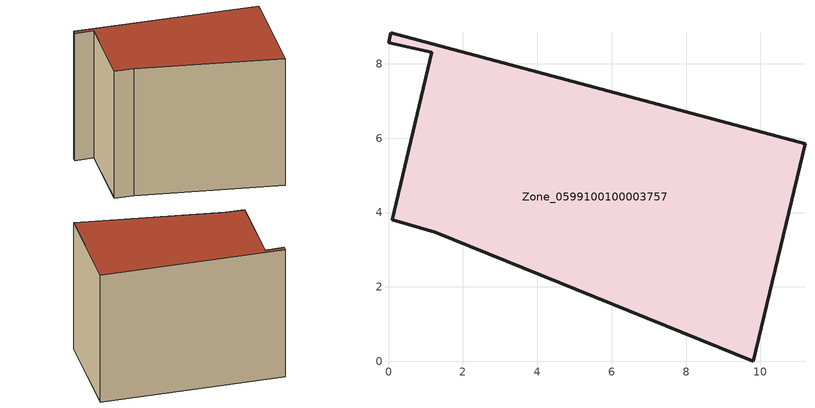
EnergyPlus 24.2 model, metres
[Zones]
Zone_0599100100003757
 floor ground (C_G): 0.1,3.81 1.16,8.3 0,8.57 0.06,8.84 11.2,5.84 9.8,0 1.26,3.47 z0
 wall outside (C_F): 1.16,8.3 0.1,3.81 1.26,3.47 9.8,0 11.2,5.84 0.06,8.84 0,8.57 1.16,8.3 z0:9.17
 roof outside (C_R): 9.8,0 11.2,5.84 0.06,8.84 0,8.57 1.16,8.3 0.1,3.81 1.26,3.47 z9.17
[BUILDING]
Pand.0599100100003757: North Axis=0; Terrain=City; Loads Convergence Tolerance Value=0.04; Temperature Convergence Tolerance Value=0.4; Solar Distribution=FullExterior; Maximum Number of Warmup Days=25; Minimum Number of Warmup Days=1
[Site:Location]
Rotterdam.The.Hague.AP_ZH_NLD Design_Conditions: Latitude=51.96; Longitude=4.45; Time Zone=1; Elevation=-4.5
[SITE:GROUNDTEMPERATURE:BUILDINGSURFACE]
18, 18, 18, 18, 18, 18, 18, 18, 18, 18, 18, 18
[MATERIAL] Thermal Absorptance=0.9; Solar Absorptance=0.7; Visible Absorptance=0.7
Name | Roughness | Thickness | Conductivity | Density | Specific Heat
G.TI.2015-2018 | MediumSmooth | 0.15 | 0.0428571 | 540 | 1210
F.TI.2015-2018 | Rough | 0.3 | 0.0666667 | 1920 | 840
R.TI.2015-2018 | MediumRough | 0.2 | 0.0333333 | 1500 | 1000
[CONSTRUCTION]
C_G: G.TI.2015-2018
C_F: F.TI.2015-2018
C_R: R.TI.2015-2018
[ZONE]
Zone_0599100100003757: Type=1; Multiplier=1; Ceiling Height=Autocalculate; Volume=Autocalculate; Floor Area=autocalculate; Part of Total Floor Area=Yes
[ZONEINFILTRATION:DESIGNFLOWRATE]
Infil_Zone_0599100100003757: Zone or ZoneList or Space or SpaceList=Zone_0599100100003757; Schedule=AlwaysOn; Design Flow Rate Calculation Method=Flow/Area; Flow Rate per Floor Area=0.0015; Constant Term Coefficient=1; Temperature Term Coefficient=0; Velocity Term Coefficient=0; Velocity Squared Term Coefficient=0
[HVACTEMPLATE:ZONE:IDEALLOADSAIRSYSTEM]
Zone_0599100100003757: Maximum Heating Supply Air Temperature=50; Minimum Cooling Supply Air Temperature=13; Maximum Heating Supply Air Humidity Ratio=0.0156; Minimum Cooling Supply Air Humidity Ratio=0.0077; Heating Limit=NoLimit; Cooling Limit=NoLimit; Dehumidification Control Type=ConstantSensibleHeatRatio; Cooling Sensible Heat Ratio=0.7; Dehumidification Setpoint=60; Humidification Control Type=None; Humidification Setpoint=30; Outdoor Air Method=None; Outdoor Air Flow Rate per Person=0.00944; Outdoor Air Flow Rate per Zone Floor Area=0; Outdoor Air Flow Rate per Zone=0; Demand Controlled Ventilation Type=None; Outdoor Air Economizer Type=NoEconomizer; Heat Recovery Type=None; Sensible Heat Recovery Effectiveness=0.7; Latent Heat Recovery Effectiveness=0.65
[ZONECONTROL:THERMOSTAT]
ThermostatControl_Zone_0599100100003757: Zone or ZoneList=Zone_0599100100003757; Control Type Schedule=DualSetpointControlType; Control 1=Thermostat_Zone_0599100100003757; Temperature Difference Between Cutout And Setpoint=0
[THERMOSTATSETPOINT:DUALSETPOINT]
Thermostat_Zone_0599100100003757: Heating Setpoint Temperature Schedule=HeatingSetpoint_Zone_0599100100003757; Cooling Setpoint Temperature Schedule=CoolingSetpoint_Zone_0599100100003757
[SCHEDULE:COMPACT]
HeatingSetpoint_Zone_0599100100003757: Through: 12/31, For: AllDays, Until: 24:00, 21
CoolingSetpoint_Zone_0599100100003757: Through: 12/31, For: AllDays, Until: 24:00, 24
DualSetpointControlType: Through: 12/31, For: AllDays, Until: 24:00, 4
AlwaysOn: Through: 12/31, For: AllDays, Until: 24:00, 1
